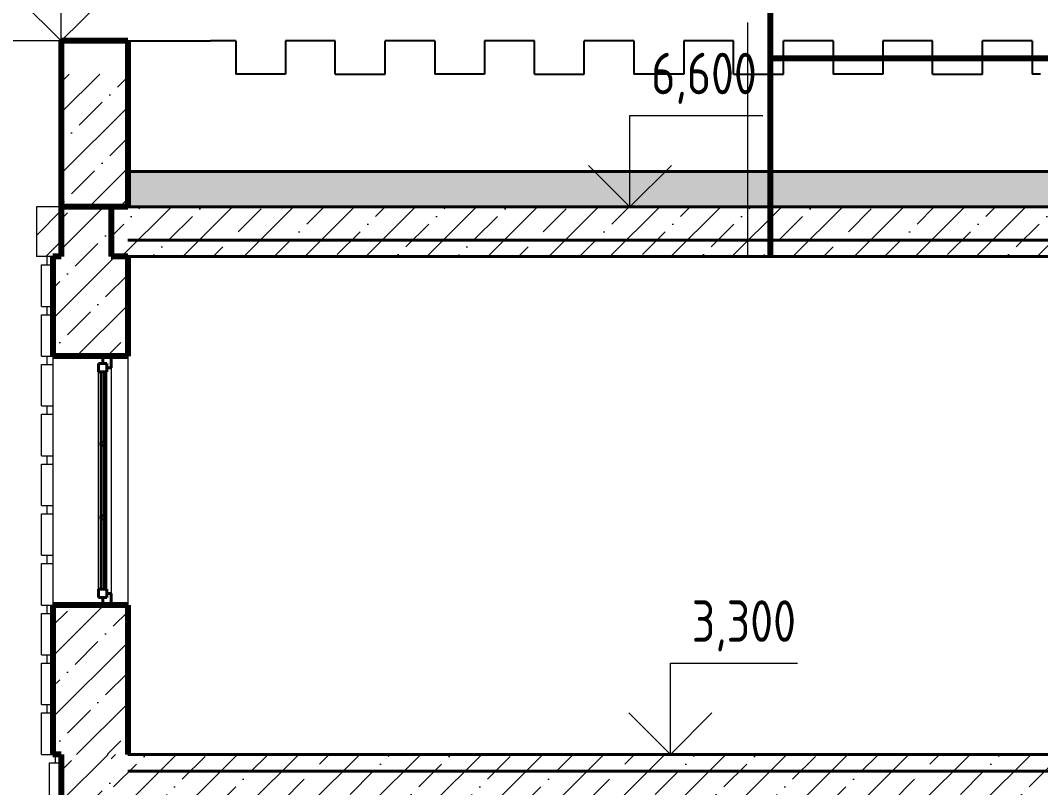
# Model space of a CAD drawing. Header units: feet. Extents: x -10410 to 374725, y -46422 to 88923.
# Drawn here: x 108918 to 115065, y 3100 to 7724 of the extents above; entities that cross this region are included whole.
import ezdxf
from ezdxf.enums import TextEntityAlignment as Align

# ---------------------------------------------------------------- set-up
doc = ezdxf.new("R2010")
doc.units = ezdxf.units.FT
doc.header["$MEASUREMENT"] = 0
doc.set_wipeout_variables(frame=1)
doc.linetypes.add('Wipeout_Contour', pattern=[1000, 0, -1000])
for name, color, linetype in [('Интерьер - Мебель', 7, 'Continuous'), ('Конструктив - Перекрытия', 7, 'Continuous'), ('Конструктив - Стены Несущие', 7, 'Continuous')]:
    doc.layers.add(name, color=color, linetype=linetype)
for name, color, linetype, lineweight in [('Интерьер - Мебель_Ном._пера__1', 7, 'Continuous', 20), ('Интерьер - Мебель_Ном._пера__7', 7, 'Continuous', 20), ('Конструктив - Перекрытия_Ном._пера__120', 7, 'Continuous', 5), ('Конструктив - Перекрытия_Ном._пера__21', 7, 'Continuous', 40), ('Конструктив - Стены Несущие_Ном._пера__1', 7, 'Continuous', 20), ('Конструктив - Стены Несущие_Ном._пера__120', 7, 'Continuous', 5), ('Конструктив - Стены Несущие_Ном._пера__21', 7, 'Continuous', 40), ('Конструктив - Стены Несущие_Ном._пера__47', 7, 'Continuous', 80), ('Местность - Рельеф_Ном._пера__1', 7, 'Continuous', 20), ('Местность - Рельеф_Ном._пера__41', 7, 'Continuous', 80)]:
    doc.layers.add(name, color=color, linetype=linetype, lineweight=lineweight)
doc.layers.add('Конструктив - Перекрытия_Ном._пера__170', color=7, linetype='Continuous', lineweight=5, true_color=0x9f9f00)
doc.layers.add('Конструктив - Стены Несущие_Ном._пера__87', color=7, linetype='Continuous', lineweight=25, true_color=0x6a6a6a)
doc.styles.add('СГЕНЕРИР_СТИЛЬ_2', font='CS_Gost2304.shx')

# ---------------------------------------------------------------- blocks, each defined once
blk = doc.blocks.new('Отметка высоты 18')
at = {"layer": 'Интерьер - Мебель_Ном._пера__1', "linetype": 'Continuous'}
for p, q in [((0, 0), (0, 550)), ((0, 550), (766.1, 550)), ((0, 0), (-250, 250)), ((0, 0), (250, 250)), ((0, 0), (-550, 0)), ((0, 0), (350, 0))]:
    blk.add_line(p, q, dxfattribs=at)
at = {"layer": 'Интерьер - Мебель_Ном._пера__1', "style": 'СГЕНЕРИР_СТИЛЬ_2'}
blk.add_attdef('ac_toplevel', text='', height=250, dxfattribs=at).set_placement((0, 603.5), align=Align.BOTTOM_LEFT)
blk = doc.blocks.new('Отметка высоты 18_3')
at = {"layer": 'Интерьер - Мебель_Ном._пера__1', "linetype": 'Continuous'}
for p, q in [((0, 0), (0, 550)), ((0, 550), (800, 550)), ((0, 0), (-250, 250)), ((0, 0), (250, 250)), ((0, 0), (-550, 0)), ((0, 0), (350, 0))]:
    blk.add_line(p, q, dxfattribs=at)
at = {"layer": 'Интерьер - Мебель_Ном._пера__1', "style": 'СГЕНЕРИР_СТИЛЬ_2'}
blk.add_attdef('ac_toplevel', text='', height=250, dxfattribs=at).set_placement((0, 603.5), align=Align.BOTTOM_LEFT)

msp = doc.modelspace()

# ---------------------------------------------------------------- linework, layer by layer
at = {"layer": 'Конструктив - Перекрытия_Ном._пера__21', "linetype": 'Continuous'}
for p, q in [((123764.44947, 6400), (109564.44947, 6400)), ((119514.44947, 3200), (109564.44947, 3200))]:
    msp.add_line(p, q, dxfattribs=at)
at = {"layer": 'Конструктив - Стены Несущие_Ном._пера__47', "linetype": 'Continuous'}
msp.add_line((109464.44947, 6600), (109464.44947, 6300), dxfattribs=at)

# ---------------------------------------------------------------- wipeouts: each hides what was drawn before it
at = {"color": 254, "linetype": 'Wipeout_Contour', "lineweight": 0, "ltscale": 436697.020362}
msp.add_wipeout([(109094.44947, 3000), (109164.44947, 3000), (109164.44947, 3250), (109094.44947, 3250)], dxfattribs=at).dxf.layer = 'Интерьер - Мебель'
at = {"color": 254, "linetype": 'Wipeout_Contour', "lineweight": 0, "ltscale": 4288538.334437685}
msp.add_wipeout([(110064.44939, 6599.99998), (115064.74001, 6599.99998), (115064.74001, 7400.00005), (115014.39958, 7400.00005), (115014.39958, 7600.00002), (114714.26377, 7600.00002), (114714.26377, 7400.00005), (114414.26371, 7400.00005), (114414.26371, 7600.00002), (114114.30085, 7600.00002), (114114.30085, 7400.00005), (113814.30099, 7400.00005), (113814.30099, 7600.00002), (113514.79677, 7600.00002), (113514.79677, 7400.00005), (113214.79652, 7400.00005), (113214.79652, 7600.00002), (112914.83365, 7600.00002), (112914.83365, 7400.00005), (112614.8338, 7400.00005), (112614.8338, 7600.00002), (112315.24674, 7600.00002), (112315.24674, 7400.00005), (112015.24668, 7400.00005), (112015.24668, 7600.00002), (111715.28382, 7600.00002), (111715.28382, 7400.00005), (111415.28377, 7400.00005), (111415.28377, 7600.00002), (111115.5088, 7600.00002), (111115.5088, 7400.00005), (110815.50875, 7400.00005), (110815.50875, 7600.00002), (110515.54589, 7600.00002), (110515.54589, 7400.00005), (110215.54603, 7400.00005), (110215.54603, 7600.00002), (110064.44939, 7600.00002)], dxfattribs=at).dxf.layer = 'Конструктив - Стены Несущие'
at = {"color": 254, "linetype": 'Wipeout_Contour', "lineweight": 0, "ltscale": 875579.07551}
msp.add_wipeout([(109114.44947, 5700), (109114.44947, 4200), (109414.44947, 4200), (109414.44947, 4245), (109389.44947, 4245), (109389.44947, 5655), (109414.44947, 5655), (109414.44947, 5700)], dxfattribs=at).dxf.layer = 'Конструктив - Стены Несущие'
at = {"color": 254, "linetype": 'Wipeout_Contour', "lineweight": 0, "ltscale": 657673.126701}
msp.add_wipeout([(109464.44947, 5700), (109464.44947, 5630), (109464.44947, 4270), (109464.44947, 4200), (109564.44947, 4200), (109564.44947, 5700)], dxfattribs=at).dxf.layer = 'Конструктив - Стены Несущие'

# ---------------------------------------------------------------- next in the draw order: linework, layer by layer
at = {"layer": 'Интерьер - Мебель_Ном._пера__7', "linetype": 'Continuous'}
msp.add_line((109094.44947, 3000), (109094.44947, 3250), dxfattribs=at)
at = {"layer": 'Конструктив - Стены Несущие_Ном._пера__87', "linetype": 'Continuous'}
for p, q in [((110215.54594, 7600), (110215.54594, 7400)), ((110815.50881, 7600), (110515.54594, 7600)), ((110515.54594, 7600), (110515.54594, 7400)), ((110815.50881, 7400), (110815.50881, 7600)), ((111415.28378, 7600), (111115.50881, 7600)), ((111115.50881, 7400), (111115.50881, 7600)), ((111415.28378, 7600), (111415.28378, 7400)), ((112015.24665, 7600), (111715.28378, 7600)), ((111715.28378, 7600), (111715.28378, 7400)), ((112015.24665, 7400), (112015.24665, 7600)), ((112614.83373, 7600), (112315.24665, 7600)), ((112315.24665, 7400), (112315.24665, 7600)), ((112614.83373, 7600), (112614.83373, 7400)), ((113214.79659, 7600), (112914.83373, 7600)), ((112914.83373, 7600), (112914.83373, 7400)), ((113214.79659, 7400), (113214.79659, 7600)), ((113814.30086, 7600), (113514.79659, 7600)), ((113514.79659, 7400), (113514.79659, 7600)), ((113814.30086, 7600), (113814.30086, 7400)), ((114414.26373, 7600), (114114.30086, 7600)), ((114114.30086, 7600), (114114.30086, 7400)), ((114414.26373, 7400), (114414.26373, 7600)), ((115014.39964, 7600), (114714.26373, 7600)), ((114714.26373, 7400), (114714.26373, 7600)), ((115014.39964, 7600), (115014.39964, 7400)), ((110515.54594, 7400), (110215.54594, 7400)), ((110815.50881, 7400), (111115.50881, 7400)), ((111715.28378, 7400), (111415.28378, 7400)), ((112015.24665, 7400), (112315.24665, 7400)), ((112914.83373, 7400), (112614.83373, 7400)), ((113214.79659, 7400), (113514.79659, 7400)), ((114114.30086, 7400), (113814.30086, 7400)), ((114414.26373, 7400), (114714.26373, 7400)), ((115064.74007, 7400), (115014.39964, 7400))]:
    msp.add_line(p, q, dxfattribs=at)
at = {"layer": 'Местность - Рельеф_Ном._пера__41', "linetype": 'Continuous'}
msp.add_line((113434.71098, 7495.90048), (125788.80833, 7495.90048), dxfattribs=at)

# ---------------------------------------------------------------- next in the draw order: block references
at = {"layer": 'Интерьер - Мебель', "linetype": 'Continuous'}
ref = msp.add_blockref('Отметка высоты 18_3', (112590.48272, 6600), dxfattribs=dict(at, zscale=1000))
ref.add_attrib('ac_toplevel', ' 6,600', dxfattribs={"layer": 'Интерьер - Мебель_Ном._пера__1', "color": 7, "height": 250, "style": 'СГЕНЕРИР_СТИЛЬ_2'}).set_placement((112590.48272, 7203.45515), align=Align.BOTTOM_LEFT)

# ---------------------------------------------------------------- next in the draw order: wipeouts: each hides what was drawn before it
at = {"color": 254, "linetype": 'Wipeout_Contour', "lineweight": 0, "ltscale": 436784.300567}
msp.add_wipeout([(109129.44947, 3250), (109164.44947, 3250), (109164.44947, 3300), (109129.44947, 3300)], dxfattribs=at).dxf.layer = 'Интерьер - Мебель'
at = {"color": 254, "linetype": 'Wipeout_Contour', "lineweight": 0, "ltscale": 549994.047345}
msp.add_wipeout([(109564.44947, 6600), (110064.44947, 6600), (110064.44947, 7600), (109564.44947, 7600), (109564.44947, 7400)], dxfattribs=at).dxf.layer = 'Конструктив - Стены Несущие'
at = {"color": 254, "linetype": 'Wipeout_Contour', "lineweight": 0, "ltscale": 680855.169169}
msp.add_wipeout([(109564.44947, 6300.00003), (109564.44947, 3300), (115245.74006, 3300), (115245.74006, 5436.99999), (115264.74011, 5436.99999), (115264.74011, 6300.00003)], dxfattribs=at).dxf.layer = 'Конструктив - Стены Несущие'
at = {"color": 254, "linetype": 'Wipeout_Contour', "lineweight": 0, "ltscale": 438038.348644}
msp.add_wipeout([(109401.94946, 5605), (109389.44947, 5605), (109389.44947, 4295), (109401.94946, 4295)], dxfattribs=at).dxf.layer = 'Конструктив - Стены Несущие'
at = {"color": 254, "linetype": 'Wipeout_Contour', "lineweight": 0, "ltscale": 438263.722749}
msp.add_wipeout([(109439.44947, 5630), (109439.44947, 4270), (109464.44947, 4270), (109464.44947, 5630)], dxfattribs=at).dxf.layer = 'Конструктив - Стены Несущие'

# ---------------------------------------------------------------- next in the draw order: hatches: boundary and pattern name
at = {"layer": 'Конструктив - Стены Несущие_Ном._пера__120', "linetype": 'Continuous'}
h = msp.add_hatch(dxfattribs=at)
h.set_pattern_fill('СЕТКА_ШЕСТИУГОЛЬНАЯ', color=256, style=0, pattern_type=2)
h.set_pattern_definition([(90, (0, 0), (-173.20508, 0), [100, -200]), (90, (-86.6, 150), (-173.20508, 0), [100, -200]), (150, (-3e-13, 100), (86.60254, 150), [100, -200]), (150, (-173.2, 100), (86.60254, 150), [100, -200]), (210, (0, 0), (-86.60254, 150), [100, -200]), (210, (-173.2, -6e-13), (-86.60254, 150), [100, -200])])
h.paths.add_polyline_path([(109564.44947, 6600), (118764.44956, 6600), (123768.45997, 6600), (123768.45997, 6812.01394), (109564.44947, 6812.01394)])
h = msp.add_hatch(dxfattribs=at)
h.set_pattern_fill('ЖЕЛЕЗОБЕТОН', color=256, style=0, pattern_type=2)
h.set_pattern_definition([(45, (116664.45, 6450), (-183.848, 183.848), []), (45, (116572.53, 6541.92), (-183.848, 183.848), [195, -65, 0, -65])])
h.paths.add_polyline_path([(109464.44947, 6600), (109464.44947, 6300), (123864.44947, 6300), (123864.44947, 6600)])
h = msp.add_hatch(dxfattribs=at)
h.set_pattern_fill('ЖЕЛЕЗОБЕТОН', color=256, style=0, pattern_type=2)
h.set_pattern_definition([(45, (109364.45, 2850), (-183.85, 183.85), []), (45, (109272.53, 2941.92), (-183.85, 183.85), [195, -65, 0, -65])])
h.paths.add_polyline_path([(109164.44947, 2400), (109564.44947, 2400), (109564.44947, 3000), (109464.44947, 3000), (109464.44947, 3300), (109164.44947, 3300)])
h = msp.add_hatch(dxfattribs=at)
h.set_pattern_fill('ЖЕЛЕЗОБЕТОН', color=256, style=0, pattern_type=2)
h.set_pattern_definition([(45, (114489.45, 3150), (-183.848, 183.848), []), (45, (114397.53, 3241.92), (-183.848, 183.848), [195, -65, 0, -65])])
h.paths.add_polyline_path([(109464.44947, 3300), (109464.44947, 3000), (119514.44947, 3000), (119514.44947, 3300)])

# ---------------------------------------------------------------- next in the draw order: linework, layer by layer
at = {"layer": 'Интерьер - Мебель_Ном._пера__7', "linetype": 'Continuous'}
msp.add_line((109094.44947, 3250), (109164.44947, 3250), dxfattribs=at)
at = {"layer": 'Конструктив - Перекрытия_Ном._пера__21', "linetype": 'Continuous'}
for p, q in [((115064.74007, 6600), (109564.44947, 6600)), ((115264.74007, 6300), (109564.44947, 6300)), ((115424.74007, 3300), (109564.44947, 3300))]:
    msp.add_line(p, q, dxfattribs=at)
at = {"layer": 'Конструктив - Стены Несущие_Ном._пера__1', "linetype": 'Continuous'}
msp.add_line((109564.44947, 5700), (109564.44947, 4200), dxfattribs=at)
at = {"layer": 'Конструктив - Стены Несущие_Ном._пера__21', "linetype": 'Continuous'}
for p, q in [((109414.44947, 5655), (109389.44947, 5655)), ((109414.44947, 5700), (109414.44947, 5655)), ((109439.44947, 5655), (109414.44947, 5655)), ((109414.44947, 4245), (109389.44947, 4245)), ((109414.44947, 4245), (109414.44947, 4200)), ((109439.44947, 4245), (109414.44947, 4245))]:
    msp.add_line(p, q, dxfattribs=at)
at = {"layer": 'Конструктив - Стены Несущие_Ном._пера__21', "linetype": 'Continuous', "flags": 128}
msp.add_lwpolyline([(109564.44947, 6600), (118764.44956, 6600), (123768.45997, 6600), (123768.45997, 6812.01394), (109564.44947, 6812.01394)], close=True, dxfattribs=at)
at = {"layer": 'Конструктив - Стены Несущие_Ном._пера__47', "linetype": 'Continuous'}
for p, q in [((109564.44947, 6300), (109464.44947, 6300)), ((109564.44947, 6300), (109564.44947, 5700)), ((109564.44947, 4200), (109564.44947, 3300)), ((109164.44947, 3300), (109164.44947, 2400))]:
    msp.add_line(p, q, dxfattribs=at)
at = {"layer": 'Конструктив - Стены Несущие_Ном._пера__87', "linetype": 'Continuous'}
msp.add_line((110215.54594, 7600), (110064.44947, 7600), dxfattribs=at)
at = {"layer": 'Местность - Рельеф_Ном._пера__1', "linetype": 'Continuous'}
msp.add_line((113301.12512, 6300), (113301.12512, 7711.90187), dxfattribs=at)
at = {"layer": 'Местность - Рельеф_Ном._пера__41', "linetype": 'Continuous'}
msp.add_line((113434.71098, 13495.90048), (113434.71098, 6300), dxfattribs=at)

# ---------------------------------------------------------------- next in the draw order: block references
at = {"layer": 'Интерьер - Мебель', "linetype": 'Continuous'}
ref = msp.add_blockref('Отметка высоты 18', (112834.67573, 3300), dxfattribs=dict(at, zscale=1000))
ref.add_attrib('ac_toplevel', ' 3,300', dxfattribs={"layer": 'Интерьер - Мебель_Ном._пера__1', "color": 7, "height": 250, "style": 'СГЕНЕРИР_СТИЛЬ_2'}).set_placement((112834.67573, 3903.45515), align=Align.BOTTOM_LEFT)

# ---------------------------------------------------------------- next in the draw order: wipeouts: each hides what was drawn before it
at = {"color": 254, "linetype": 'Wipeout_Contour', "lineweight": 0, "ltscale": 436533.114928}
msp.add_wipeout([(109044.44947, 3300), (109114.44947, 3300), (109114.44947, 3550), (109044.44947, 3550)], dxfattribs=at).dxf.layer = 'Интерьер - Мебель'
at = {"color": 254, "linetype": 'Wipeout_Contour', "lineweight": 0, "ltscale": 438485.446548}
msp.add_wipeout([(109564.44947, 7600), (109164.44947, 7600), (109164.44947, 7400), (109564.44947, 7400)], dxfattribs=at).dxf.layer = 'Конструктив - Стены Несущие'
at = {"color": 254, "linetype": 'Wipeout_Contour', "lineweight": 0, "ltscale": 438188.192717}
msp.add_wipeout([(109439.44947, 5605), (109426.94946, 5605), (109426.94946, 4295), (109439.44947, 4295)], dxfattribs=at).dxf.layer = 'Конструктив - Стены Несущие'

# ---------------------------------------------------------------- next in the draw order: hatches: boundary and pattern name
at = {"layer": 'Конструктив - Стены Несущие_Ном._пера__120', "linetype": 'Continuous'}
h = msp.add_hatch(dxfattribs=at)
h.set_pattern_fill('ЖЕЛЕЗОБЕТОН', color=256, style=0, pattern_type=2)
h.set_pattern_definition([(45, (109364.45, 7000), (-183.85, 183.85), []), (45, (109272.53, 7091.92), (-183.85, 183.85), [195, -65, 0, -65])])
h.paths.add_polyline_path([(109564.44947, 7400), (109164.44947, 7400), (109164.44947, 6600), (109564.44947, 6600)])

# ---------------------------------------------------------------- next in the draw order: linework, layer by layer
at = {"layer": 'Интерьер - Мебель_Ном._пера__7', "linetype": 'Continuous'}
for p, q in [((109044.44947, 3300), (109044.44947, 3550)), ((109044.44947, 3300), (109094.44947, 3300)), ((109094.44947, 3300), (109114.44947, 3300)), ((109129.44947, 3250), (109129.44947, 3300))]:
    msp.add_line(p, q, dxfattribs=at)
at = {"layer": 'Конструктив - Стены Несущие_Ном._пера__120', "linetype": 'Continuous'}
msp.add_line((109464.44947, 5630), (109464.44947, 4270), dxfattribs=at)
at = {"layer": 'Конструктив - Стены Несущие_Ном._пера__21', "linetype": 'Continuous'}
for p, q in [((109464.44947, 5700), (109464.44947, 5630)), ((109464.44947, 4270), (109464.44947, 4200))]:
    msp.add_line(p, q, dxfattribs=at)
at = {"layer": 'Конструктив - Стены Несущие_Ном._пера__47', "linetype": 'Continuous'}
for p, q in [((109564.44947, 7600), (109164.44947, 7600)), ((109564.44947, 7600), (109564.44947, 6600)), ((109164.44947, 3300), (109114.44947, 3300))]:
    msp.add_line(p, q, dxfattribs=at)
at = {"layer": 'Конструктив - Стены Несущие_Ном._пера__87', "linetype": 'Continuous'}
for q in [(109164.44947, 7600), (110064.44947, 7600)]:
    msp.add_line((109564.44947, 7600), q, dxfattribs=at)

# ---------------------------------------------------------------- next in the draw order: block references
at = {"layer": 'Интерьер - Мебель', "linetype": 'Continuous'}
ref = msp.add_blockref('Отметка высоты 18_3', (109164.44947, 7600), dxfattribs=dict(at, zscale=1000))
ref.add_attrib('ac_toplevel', ' 7,600', dxfattribs={"layer": 'Интерьер - Мебель_Ном._пера__1', "color": 7, "height": 250, "style": 'СГЕНЕРИР_СТИЛЬ_2'}).set_placement((109164.44947, 8203.45515), align=Align.BOTTOM_LEFT)

# ---------------------------------------------------------------- next in the draw order: wipeouts: each hides what was drawn before it
at = {"color": 254, "linetype": 'Wipeout_Contour', "lineweight": 0, "ltscale": 436622.044908}
msp.add_wipeout([(109079.44947, 3550), (109114.44947, 3550), (109114.44947, 3600), (109079.44947, 3600)], dxfattribs=at).dxf.layer = 'Интерьер - Мебель'
at = {"color": 254, "linetype": 'Wipeout_Contour', "lineweight": 0, "ltscale": 438106.269354}
msp.add_wipeout([(109401.94947, 4738.33334), (109426.94946, 4738.33334), (109426.94946, 5161.66666), (109401.94947, 5161.66666)], dxfattribs=at).dxf.layer = 'Конструктив - Стены Несущие'

# ---------------------------------------------------------------- next in the draw order: linework, layer by layer
at = {"layer": 'Интерьер - Мебель_Ном._пера__7', "linetype": 'Continuous'}
msp.add_line((109044.44947, 3550), (109114.44947, 3550), dxfattribs=at)

# ---------------------------------------------------------------- next in the draw order: wipeouts: each hides what was drawn before it
at = {"color": 254, "linetype": 'Wipeout_Contour', "lineweight": 0, "ltscale": 436572.422835}
msp.add_wipeout([(109044.44947, 3600), (109114.44947, 3600), (109114.44947, 3850), (109044.44947, 3850)], dxfattribs=at).dxf.layer = 'Интерьер - Мебель'
at = {"color": 254, "linetype": 'Wipeout_Contour', "lineweight": 0, "ltscale": 438189.994947}
msp.add_wipeout([(109401.94947, 5181.66666), (109426.94946, 5181.66666), (109426.94946, 5605), (109401.94947, 5605)], dxfattribs=at).dxf.layer = 'Конструктив - Стены Несущие'
at = {"color": 254, "linetype": 'Wipeout_Contour', "lineweight": 0, "ltscale": 438029.707009}
msp.add_wipeout([(109401.94947, 4295), (109426.94946, 4295), (109426.94946, 4718.33334), (109401.94947, 4718.33334)], dxfattribs=at).dxf.layer = 'Конструктив - Стены Несущие'

# ---------------------------------------------------------------- next in the draw order: linework, layer by layer
at = {"layer": 'Интерьер - Мебель_Ном._пера__7', "linetype": 'Continuous'}
for p, q in [((109044.44947, 3600), (109044.44947, 3850)), ((109044.44947, 3600), (109114.44947, 3600)), ((109079.44947, 3550), (109079.44947, 3600))]:
    msp.add_line(p, q, dxfattribs=at)
at = {"layer": 'Конструктив - Стены Несущие_Ном._пера__120', "linetype": 'Continuous'}
for p, q in [((109389.44947, 4295), (109389.44947, 5605)), ((109401.94947, 5181.66667), (109401.94947, 5605)), ((109426.94947, 5181.66667), (109426.94947, 5605)), ((109439.44947, 4295), (109439.44947, 5605)), ((109401.94947, 4738.33333), (109401.94947, 5161.66667)), ((109426.94947, 4738.33333), (109426.94947, 5161.66667)), ((109401.94947, 4295), (109401.94947, 4718.33333)), ((109426.94947, 4295), (109426.94947, 4718.33333))]:
    msp.add_line(p, q, dxfattribs=at)
at = {"layer": 'Конструктив - Стены Несущие_Ном._пера__21', "linetype": 'Continuous'}
for p, q in [((109389.44947, 5655), (109389.44947, 5605)), ((109439.44947, 5655), (109439.44947, 5630)), ((109439.44947, 5605), (109389.44947, 5605)), ((109404.44947, 5605), (109404.44947, 5181.66667)), ((109424.44947, 5181.66667), (109424.44947, 5605)), ((109439.44947, 5630), (109439.44947, 5605)), ((109464.44947, 5630), (109439.44947, 5630)), ((109401.94947, 5181.66667), (109401.94947, 5161.66667)), ((109426.94947, 5181.66667), (109401.94947, 5181.66667)), ((109426.94947, 5181.66667), (109426.94947, 5161.66667)), ((109426.94947, 5161.66667), (109401.94947, 5161.66667)), ((109404.44947, 5161.66667), (109404.44947, 4738.33333)), ((109424.44947, 4738.33333), (109424.44947, 5161.66667)), ((109401.94947, 4738.33333), (109401.94947, 4718.33333)), ((109426.94947, 4738.33333), (109401.94947, 4738.33333)), ((109426.94947, 4738.33333), (109426.94947, 4718.33333)), ((109426.94947, 4718.33333), (109401.94947, 4718.33333)), ((109404.44947, 4718.33333), (109404.44947, 4295)), ((109424.44947, 4295), (109424.44947, 4718.33333)), ((109389.44947, 4295), (109389.44947, 4245)), ((109439.44947, 4295), (109389.44947, 4295)), ((109439.44947, 4295), (109439.44947, 4270)), ((109439.44947, 4270), (109439.44947, 4245)), ((109464.44947, 4270), (109439.44947, 4270))]:
    msp.add_line(p, q, dxfattribs=at)

# ---------------------------------------------------------------- next in the draw order: wipeouts: each hides what was drawn before it
at = {"color": 254, "linetype": 'Wipeout_Contour', "lineweight": 0, "ltscale": 436662.993734}
msp.add_wipeout([(109079.44947, 3850), (109114.44947, 3850), (109114.44947, 3900), (109079.44947, 3900)], dxfattribs=at).dxf.layer = 'Интерьер - Мебель'

# ---------------------------------------------------------------- next in the draw order: linework, layer by layer
at = {"layer": 'Интерьер - Мебель_Ном._пера__7', "linetype": 'Continuous'}
msp.add_line((109044.44947, 3850), (109114.44947, 3850), dxfattribs=at)

# ---------------------------------------------------------------- next in the draw order: wipeouts: each hides what was drawn before it
at = {"color": 254, "linetype": 'Wipeout_Contour', "lineweight": 0, "ltscale": 436615.025312}
msp.add_wipeout([(109044.44947, 3900), (109114.44947, 3900), (109114.44947, 4150), (109044.44947, 4150)], dxfattribs=at).dxf.layer = 'Интерьер - Мебель'

# ---------------------------------------------------------------- next in the draw order: linework, layer by layer
at = {"layer": 'Интерьер - Мебель_Ном._пера__7', "linetype": 'Continuous'}
for p, q in [((109044.44947, 3900), (109044.44947, 4150)), ((109044.44947, 3900), (109114.44947, 3900)), ((109079.44947, 3850), (109079.44947, 3900))]:
    msp.add_line(p, q, dxfattribs=at)

# ---------------------------------------------------------------- next in the draw order: wipeouts: each hides what was drawn before it
at = {"color": 254, "linetype": 'Wipeout_Contour', "lineweight": 0, "ltscale": 436707.236137}
msp.add_wipeout([(109079.44947, 4150), (109114.44947, 4150), (109114.44947, 4200), (109079.44947, 4200)], dxfattribs=at).dxf.layer = 'Интерьер - Мебель'

# ---------------------------------------------------------------- next in the draw order: linework, layer by layer
at = {"layer": 'Интерьер - Мебель_Ном._пера__7', "linetype": 'Continuous'}
msp.add_line((109044.44947, 4150), (109114.44947, 4150), dxfattribs=at)

# ---------------------------------------------------------------- next in the draw order: wipeouts: each hides what was drawn before it
at = {"color": 254, "linetype": 'Wipeout_Contour', "lineweight": 0, "ltscale": 436660.921394}
msp.add_wipeout([(109044.44947, 4200), (109114.44947, 4200), (109114.44947, 4450), (109044.44947, 4450)], dxfattribs=at).dxf.layer = 'Интерьер - Мебель'

# ---------------------------------------------------------------- next in the draw order: hatches: boundary and pattern name
at = {"layer": 'Конструктив - Стены Несущие_Ном._пера__120', "linetype": 'Continuous'}
h = msp.add_hatch(dxfattribs=at)
h.set_pattern_fill('ЖЕЛЕЗОБЕТОН', color=256, style=0, pattern_type=2)
h.set_pattern_definition([(45, (109339.45, 3750), (-183.85, 183.85), []), (45, (109247.53, 3841.92), (-183.85, 183.85), [195, -65, 0, -65])])
h.paths.add_polyline_path([(109114.44947, 4200), (109114.44947, 3300), (109564.44947, 3300), (109564.44947, 4200)])

# ---------------------------------------------------------------- next in the draw order: linework, layer by layer
at = {"layer": 'Интерьер - Мебель_Ном._пера__7', "linetype": 'Continuous'}
for p, q in [((109044.44947, 4200), (109044.44947, 4450)), ((109044.44947, 4200), (109114.44947, 4200)), ((109079.44947, 4150), (109079.44947, 4200))]:
    msp.add_line(p, q, dxfattribs=at)
at = {"layer": 'Конструктив - Стены Несущие_Ном._пера__47', "linetype": 'Continuous'}
msp.add_line((109114.44947, 4200), (109114.44947, 3300), dxfattribs=at)
at = {"layer": 'Конструктив - Стены Несущие_Ном._пера__47', "linetype": 'Continuous', "flags": 128}
msp.add_lwpolyline([(109564.44947, 4200), (109464.44947, 4200), (109414.44947, 4200), (109114.44947, 4200)], dxfattribs=at)

# ---------------------------------------------------------------- next in the draw order: wipeouts: each hides what was drawn before it
at = {"color": 254, "linetype": 'Wipeout_Contour', "lineweight": 0, "ltscale": 436754.771114}
msp.add_wipeout([(109079.44947, 4450), (109114.44947, 4450), (109114.44947, 4500), (109079.44947, 4500)], dxfattribs=at).dxf.layer = 'Интерьер - Мебель'

# ---------------------------------------------------------------- next in the draw order: linework, layer by layer
at = {"layer": 'Интерьер - Мебель_Ном._пера__7', "linetype": 'Continuous'}
msp.add_line((109044.44947, 4450), (109114.44947, 4450), dxfattribs=at)

# ---------------------------------------------------------------- next in the draw order: wipeouts: each hides what was drawn before it
at = {"color": 254, "linetype": 'Wipeout_Contour', "lineweight": 0, "ltscale": 436710.110043}
msp.add_wipeout([(109044.44947, 4500), (109114.44947, 4500), (109114.44947, 4750), (109044.44947, 4750)], dxfattribs=at).dxf.layer = 'Интерьер - Мебель'

# ---------------------------------------------------------------- next in the draw order: linework, layer by layer
at = {"layer": 'Интерьер - Мебель_Ном._пера__7', "linetype": 'Continuous'}
for p, q in [((109044.44947, 4500), (109044.44947, 4750)), ((109044.44947, 4500), (109114.44947, 4500)), ((109079.44947, 4450), (109079.44947, 4500))]:
    msp.add_line(p, q, dxfattribs=at)

# ---------------------------------------------------------------- next in the draw order: wipeouts: each hides what was drawn before it
at = {"color": 254, "linetype": 'Wipeout_Contour', "lineweight": 0, "ltscale": 436805.597592}
msp.add_wipeout([(109079.44947, 4750), (109114.44947, 4750), (109114.44947, 4800), (109079.44947, 4800)], dxfattribs=at).dxf.layer = 'Интерьер - Мебель'

# ---------------------------------------------------------------- next in the draw order: linework, layer by layer
at = {"layer": 'Интерьер - Мебель_Ном._пера__7', "linetype": 'Continuous'}
msp.add_line((109044.44947, 4750), (109114.44947, 4750), dxfattribs=at)

# ---------------------------------------------------------------- next in the draw order: wipeouts: each hides what was drawn before it
at = {"color": 254, "linetype": 'Wipeout_Contour', "lineweight": 0, "ltscale": 436762.590147}
msp.add_wipeout([(109044.44947, 4800), (109114.44947, 4800), (109114.44947, 5050), (109044.44947, 5050)], dxfattribs=at).dxf.layer = 'Интерьер - Мебель'

# ---------------------------------------------------------------- next in the draw order: linework, layer by layer
at = {"layer": 'Интерьер - Мебель_Ном._пера__7', "linetype": 'Continuous'}
for p, q in [((109044.44947, 4800), (109044.44947, 5050)), ((109044.44947, 4800), (109114.44947, 4800)), ((109079.44947, 4750), (109079.44947, 4800))]:
    msp.add_line(p, q, dxfattribs=at)

# ---------------------------------------------------------------- next in the draw order: wipeouts: each hides what was drawn before it
at = {"color": 254, "linetype": 'Wipeout_Contour', "lineweight": 0, "ltscale": 436859.714422}
msp.add_wipeout([(109079.44947, 5050), (109114.44947, 5050), (109114.44947, 5100), (109079.44947, 5100)], dxfattribs=at).dxf.layer = 'Интерьер - Мебель'

# ---------------------------------------------------------------- next in the draw order: linework, layer by layer
at = {"layer": 'Интерьер - Мебель_Ном._пера__7', "linetype": 'Continuous'}
msp.add_line((109044.44947, 5050), (109114.44947, 5050), dxfattribs=at)

# ---------------------------------------------------------------- next in the draw order: wipeouts: each hides what was drawn before it
at = {"color": 254, "linetype": 'Wipeout_Contour', "lineweight": 0, "ltscale": 436818.360519}
msp.add_wipeout([(109044.44947, 5100), (109114.44947, 5100), (109114.44947, 5350), (109044.44947, 5350)], dxfattribs=at).dxf.layer = 'Интерьер - Мебель'

# ---------------------------------------------------------------- next in the draw order: linework, layer by layer
at = {"layer": 'Интерьер - Мебель_Ном._пера__7', "linetype": 'Continuous'}
for p, q in [((109044.44947, 5100), (109044.44947, 5350)), ((109044.44947, 5100), (109114.44947, 5100)), ((109079.44947, 5050), (109079.44947, 5100))]:
    msp.add_line(p, q, dxfattribs=at)

# ---------------------------------------------------------------- next in the draw order: wipeouts: each hides what was drawn before it
at = {"color": 254, "linetype": 'Wipeout_Contour', "lineweight": 0, "ltscale": 436917.120381}
msp.add_wipeout([(109079.44947, 5350), (109114.44947, 5350), (109114.44947, 5400), (109079.44947, 5400)], dxfattribs=at).dxf.layer = 'Интерьер - Мебель'

# ---------------------------------------------------------------- next in the draw order: linework, layer by layer
at = {"layer": 'Интерьер - Мебель_Ном._пера__7', "linetype": 'Continuous'}
msp.add_line((109044.44947, 5350), (109114.44947, 5350), dxfattribs=at)

# ---------------------------------------------------------------- next in the draw order: wipeouts: each hides what was drawn before it
at = {"color": 254, "linetype": 'Wipeout_Contour', "lineweight": 0, "ltscale": 436877.419898}
msp.add_wipeout([(109044.44947, 5400), (109114.44947, 5400), (109114.44947, 5650), (109044.44947, 5650)], dxfattribs=at).dxf.layer = 'Интерьер - Мебель'

# ---------------------------------------------------------------- next in the draw order: linework, layer by layer
at = {"layer": 'Интерьер - Мебель_Ном._пера__7', "linetype": 'Continuous'}
for p, q in [((109044.44947, 5400), (109044.44947, 5650)), ((109044.44947, 5400), (109114.44947, 5400)), ((109079.44947, 5350), (109079.44947, 5400))]:
    msp.add_line(p, q, dxfattribs=at)

# ---------------------------------------------------------------- next in the draw order: wipeouts: each hides what was drawn before it
at = {"color": 254, "linetype": 'Wipeout_Contour', "lineweight": 0, "ltscale": 436977.814172}
msp.add_wipeout([(109079.44947, 5650), (109114.44947, 5650), (109114.44947, 5700), (109079.44947, 5700)], dxfattribs=at).dxf.layer = 'Интерьер - Мебель'

# ---------------------------------------------------------------- next in the draw order: linework, layer by layer
at = {"layer": 'Интерьер - Мебель_Ном._пера__7', "linetype": 'Continuous'}
msp.add_line((109044.44947, 5650), (109114.44947, 5650), dxfattribs=at)

# ---------------------------------------------------------------- next in the draw order: wipeouts: each hides what was drawn before it
at = {"color": 254, "linetype": 'Wipeout_Contour', "lineweight": 0, "ltscale": 436939.766952}
msp.add_wipeout([(109044.44947, 5700), (109114.44947, 5700), (109114.44947, 5950), (109044.44947, 5950)], dxfattribs=at).dxf.layer = 'Интерьер - Мебель'

# ---------------------------------------------------------------- next in the draw order: linework, layer by layer
at = {"layer": 'Интерьер - Мебель_Ном._пера__7', "linetype": 'Continuous'}
for p, q in [((109044.44947, 5700), (109044.44947, 5950)), ((109044.44947, 5700), (109114.44947, 5700)), ((109079.44947, 5650), (109079.44947, 5700))]:
    msp.add_line(p, q, dxfattribs=at)
at = {"layer": 'Конструктив - Стены Несущие_Ном._пера__1', "linetype": 'Continuous'}
msp.add_line((109114.44947, 5700), (109114.44947, 4200), dxfattribs=at)
at = {"layer": 'Конструктив - Стены Несущие_Ном._пера__47', "linetype": 'Continuous', "flags": 128}
msp.add_lwpolyline([(109564.44947, 5700), (109464.44947, 5700), (109414.44947, 5700), (109114.44947, 5700)], dxfattribs=at)

# ---------------------------------------------------------------- next in the draw order: wipeouts: each hides what was drawn before it
at = {"color": 254, "linetype": 'Wipeout_Contour', "lineweight": 0, "ltscale": 437041.794426}
msp.add_wipeout([(109079.44947, 5950), (109114.44947, 5950), (109114.44947, 6000), (109079.44947, 6000)], dxfattribs=at).dxf.layer = 'Интерьер - Мебель'

# ---------------------------------------------------------------- next in the draw order: linework, layer by layer
at = {"layer": 'Интерьер - Мебель_Ном._пера__7', "linetype": 'Continuous'}
msp.add_line((109044.44947, 5950), (109114.44947, 5950), dxfattribs=at)

# ---------------------------------------------------------------- next in the draw order: wipeouts: each hides what was drawn before it
at = {"color": 254, "linetype": 'Wipeout_Contour', "lineweight": 0, "ltscale": 437005.400274}
msp.add_wipeout([(109044.44947, 6000), (109114.44947, 6000), (109114.44947, 6250), (109044.44947, 6250)], dxfattribs=at).dxf.layer = 'Интерьер - Мебель'

# ---------------------------------------------------------------- next in the draw order: linework, layer by layer
at = {"layer": 'Интерьер - Мебель_Ном._пера__7', "linetype": 'Continuous'}
for p, q in [((109044.44947, 6000), (109044.44947, 6250)), ((109044.44947, 6000), (109114.44947, 6000)), ((109079.44947, 5950), (109079.44947, 6000))]:
    msp.add_line(p, q, dxfattribs=at)

# ---------------------------------------------------------------- next in the draw order: wipeouts: each hides what was drawn before it
at = {"color": 254, "linetype": 'Wipeout_Contour', "lineweight": 0, "ltscale": 437109.0597}
msp.add_wipeout([(109079.44947, 6250), (109114.44947, 6250), (109114.44947, 6300), (109079.44947, 6300)], dxfattribs=at).dxf.layer = 'Интерьер - Мебель'

# ---------------------------------------------------------------- next in the draw order: hatches: boundary and pattern name
at = {"layer": 'Конструктив - Стены Несущие_Ном._пера__120', "linetype": 'Continuous'}
h = msp.add_hatch(dxfattribs=at)
h.set_pattern_fill('ЖЕЛЕЗОБЕТОН', color=256, style=0, pattern_type=2)
h.set_pattern_definition([(45, (109339.45, 6150), (-183.85, 183.85), []), (45, (109247.53, 6241.92), (-183.85, 183.85), [195, -65, 0, -65])])
h.paths.add_polyline_path([(109114.44947, 5700), (109564.44947, 5700), (109564.44947, 6300), (109464.44947, 6300), (109464.44947, 6600), (109164.44921, 6600), (109164.44921, 6300), (109114.44947, 6300)])

# ---------------------------------------------------------------- next in the draw order: linework, layer by layer
at = {"layer": 'Интерьер - Мебель_Ном._пера__7', "linetype": 'Continuous'}
msp.add_line((109044.44947, 6250), (109114.44947, 6250), dxfattribs=at)

# ---------------------------------------------------------------- next in the draw order: wipeouts: each hides what was drawn before it
at = {"color": 254, "linetype": 'Wipeout_Contour', "lineweight": 0, "ltscale": 437120.264896}
msp.add_wipeout([(109014.44936, 6300), (109164.44921, 6300), (109164.44921, 6600), (109014.44936, 6600)], dxfattribs=at).dxf.layer = 'Конструктив - Перекрытия'

# ---------------------------------------------------------------- next in the draw order: hatches: boundary and pattern name
at = {"layer": 'Конструктив - Перекрытия_Ном._пера__170', "linetype": 'Continuous'}
h = msp.add_hatch(dxfattribs=at)
h.set_pattern_fill('ЖЕЛЕЗОБЕТОН', color=256, style=0, pattern_type=2)
h.set_pattern_definition([(45, (0, 0), (-183.84776, 183.84776), []), (45, (-91.92, 91.92), (-183.84776, 183.84776), [195, -65, 0, -65])])
h.paths.add_polyline_path([(109014.44936, 6300), (109164.44921, 6300), (109164.44921, 6600), (109014.44936, 6600)])

# ---------------------------------------------------------------- next in the draw order: linework, layer by layer
at = {"layer": 'Интерьер - Мебель_Ном._пера__7', "linetype": 'Continuous'}
msp.add_line((109079.44947, 6250), (109079.44947, 6300), dxfattribs=at)
at = {"layer": 'Конструктив - Перекрытия_Ном._пера__120', "linetype": 'Continuous'}
for p, q in [((109014.44936, 6600), (109014.44936, 6300)), ((109164.44921, 6600), (109014.44936, 6600)), ((109114.44947, 6300), (109014.44936, 6300))]:
    msp.add_line(p, q, dxfattribs=at)
at = {"layer": 'Конструктив - Стены Несущие_Ном._пера__47', "linetype": 'Continuous'}
for p, q in [((109164.44947, 7600), (109164.44947, 6600)), ((109164.44921, 6600), (109164.44921, 6300)), ((109114.44947, 6300), (109114.44947, 5700)), ((109164.44921, 6300), (109114.44947, 6300))]:
    msp.add_line(p, q, dxfattribs=at)
at = {"layer": 'Конструктив - Стены Несущие_Ном._пера__47', "linetype": 'Continuous', "flags": 128}
msp.add_lwpolyline([(109564.44947, 6600), (109464.44947, 6600), (109164.44947, 6600)], dxfattribs=at)

doc.saveas('drawing.dxf')
